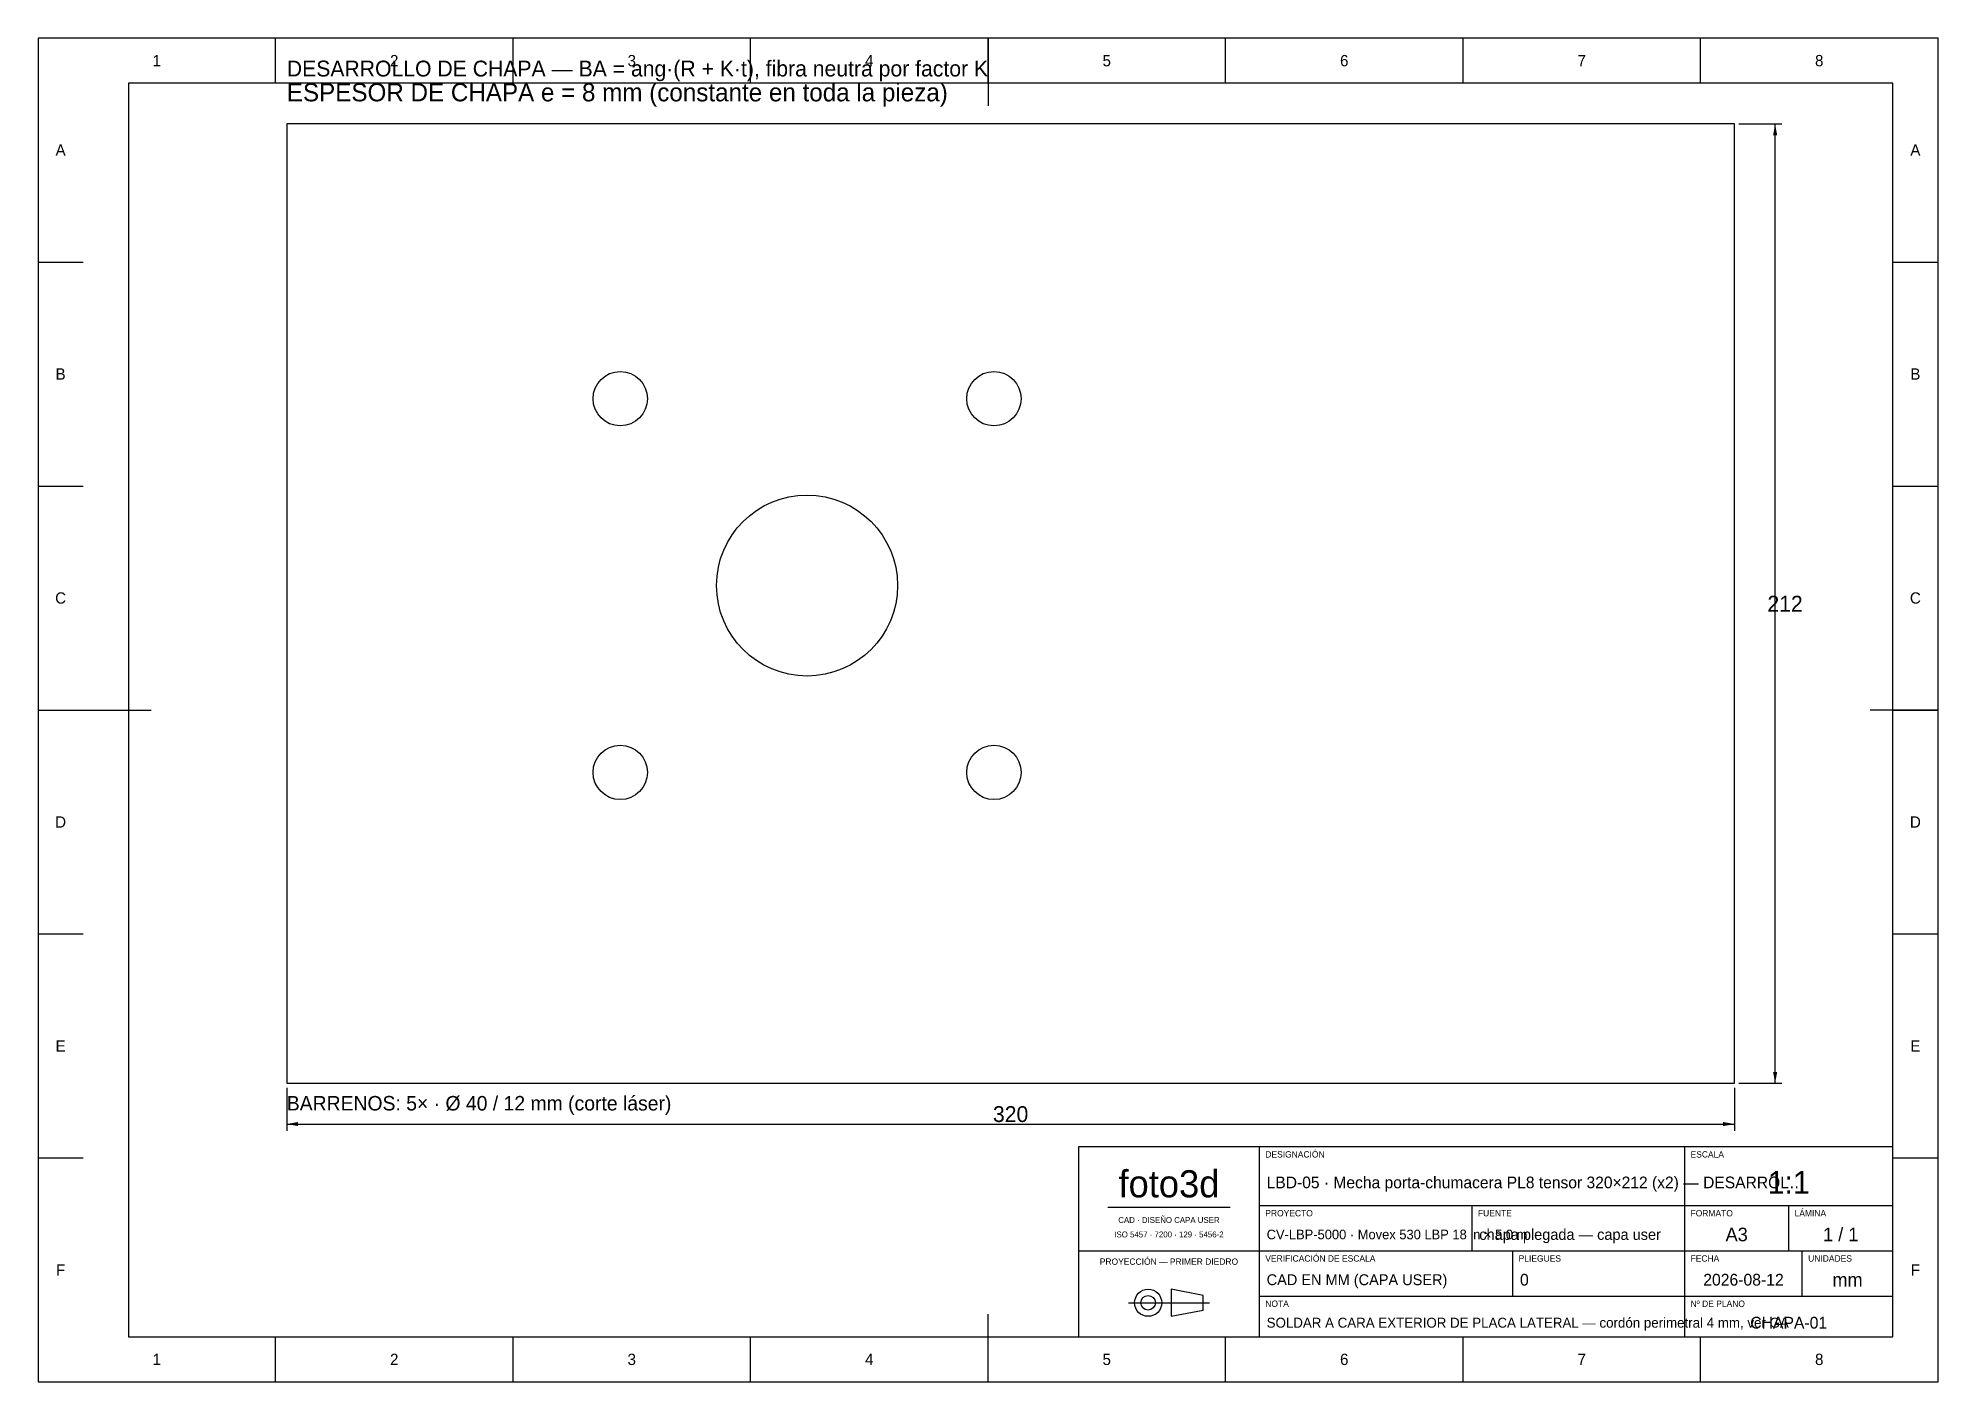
# Model space of a CAD drawing. Extents: x 0 to 420, y 0 to 297.
import ezdxf
from ezdxf.enums import TextEntityAlignment as Align

# ---------------------------------------------------------------- set-up
doc = ezdxf.new("R2010")
doc.units = 0
for name, color, linetype in [('COTAS', 7, 'CONTINUOUS'), ('FINA', 7, 'CONTINUOUS'), ('NORMA', 7, 'CONTINUOUS'), ('TEXTO', 7, 'CONTINUOUS'), ('VISIBLE', 7, 'CONTINUOUS')]:
    doc.layers.add(name, color=color, linetype=linetype)

msp = doc.modelspace()

# ---------------------------------------------------------------- linework, layer by layer
at = {"layer": 'COTAS'}
for p, q in [((376, 278), (385.5, 278)), ((384, 66), (384, 278)), ((55, 65), (55, 55.5)), ((375, 65), (375, 55.5)), ((376, 66), (385.5, 66)), ((55, 57), (375, 57))]:
    msp.add_line(p, q, dxfattribs=at)
for points in [[(384, 278), (384.45, 275.5), (383.55, 275.5)], [(384, 66), (384.45, 68.5), (383.55, 68.5)], [(55, 57), (57.5, 57.45), (57.5, 56.55)], [(375, 57), (372.5, 57.45), (372.5, 56.55)]]:
    msp.add_solid(points, dxfattribs=at)
at = {"layer": 'FINA'}
for p, q in [((420, 297), (0, 297)), ((0, 297), (0, 0)), ((52.5, 287), (52.5, 297)), ((105, 287), (105, 297)), ((157.5, 287), (157.5, 297)), ((210, 287), (210, 297)), ((262.5, 287), (262.5, 297)), ((315, 287), (315, 297)), ((367.5, 287), (367.5, 297)), ((420, 0), (420, 297)), ((0, 247.5), (10, 247.5)), ((410, 247.5), (420, 247.5)), ((0, 198), (10, 198)), ((410, 198), (420, 198)), ((0, 148.5), (10, 148.5)), ((410, 148.5), (420, 148.5)), ((0, 99), (10, 99)), ((410, 99), (420, 99)), ((0, 49.5), (10, 49.5)), ((410, 49.5), (420, 49.5)), ((236.5, 38.6), (263.5, 38.6)), ((270, 39), (364, 39)), ((317, 29), (317, 39)), ((364, 39), (410, 39)), ((387, 29), (387, 39)), ((230, 29), (270, 29)), ((270, 29), (364, 29)), ((326, 19), (326, 29)), ((364, 29), (410, 29)), ((390, 19), (390, 29)), ((241.03, 17.5), (258.97, 17.5)), ((270, 19), (364, 19)), ((364, 19), (410, 19)), ((52.5, 0), (52.5, 10)), ((105, 0), (105, 10)), ((157.5, 0), (157.5, 10)), ((210, 0), (210, 10)), ((262.5, 0), (262.5, 10)), ((315, 0), (315, 10)), ((367.5, 0), (367.5, 10)), ((0, 0), (420, 0))]:
    msp.add_line(p, q, dxfattribs=at)
at = {"layer": 'NORMA'}
for p, q in [((210, 297), (210, 282)), ((410, 287), (20, 287)), ((20, 287), (20, 10)), ((410, 10), (410, 287)), ((0, 148.5), (25, 148.5)), ((420, 148.5), (405, 148.5)), ((410, 52), (230, 52)), ((230, 52), (230, 10)), ((270, 10), (270, 52)), ((364, 10), (364, 52)), ((410, 10), (410, 52)), ((210, 0), (210, 15)), ((20, 10), (410, 10)), ((230, 10), (410, 10))]:
    msp.add_line(p, q, dxfattribs=at)
at = {"layer": 'TEXTO'}
for p, q in [((257.59, 19.11), (250.46, 20.49)), ((250.46, 20.49), (250.46, 14.51)), ((257.59, 15.89), (257.59, 19.11)), ((250.46, 14.51), (257.59, 15.89))]:
    msp.add_line(p, q, dxfattribs=at)
for radius in [2.99, 1.61]:
    msp.add_circle((245.4, 17.5), radius, dxfattribs=at)
at = {"layer": 'VISIBLE'}
for p, q in [((375, 278), (55, 278)), ((55, 278), (55, 66)), ((375, 66), (375, 278)), ((55, 66), (375, 66)), ((55, 66), (55, 66))]:
    msp.add_line(p, q, dxfattribs=at)
for centre, radius in [((128.7, 217.3), 6), ((211.3, 217.3), 6), ((170, 176), 20), ((128.7, 134.7), 6), ((211.3, 134.7), 6)]:
    msp.add_circle(centre, radius, dxfattribs=at)

# ---------------------------------------------------------------- texts
at = {"layer": 'COTAS'}
for s, p in [('212', (386.2, 172)), ('320', (215, 59.2))]:
    msp.add_text(s, height=3.5, dxfattribs=at).set_placement(p, align=Align.MIDDLE_CENTER)
at = {"layer": 'TEXTO'}
for s, height, p in [('1', 2.5, (26.25, 292)), ('2', 2.5, (78.75, 292)), ('3', 2.5, (131.25, 292)), ('4', 2.5, (183.75, 292)), ('5', 2.5, (236.25, 292)), ('6', 2.5, (288.75, 292)), ('7', 2.5, (341.25, 292)), ('8', 2.5, (393.75, 292)), ('A', 2.5, (5, 272.25)), ('A', 2.5, (415, 272.25)), ('B', 2.5, (5, 222.75)), ('B', 2.5, (415, 222.75)), ('C', 2.5, (5, 173.25)), ('C', 2.5, (415, 173.25)), ('D', 2.5, (5, 123.75)), ('D', 2.5, (415, 123.75)), ('E', 2.5, (5, 74.25)), ('E', 2.5, (415, 74.25)), ('foto3d', 6, (250, 43.8)), ('1:1', 5, (387, 44.1)), ('CAD · DISEÑO CAPA USER', 1.3, (250, 35.8)), ('A3', 3, (375.5, 32.6)), ('1 / 1', 3, (398.5, 32.6)), ('ISO 5457 · 7200 · 129 · 5456-2', 1.3, (250, 32.6)), ('F', 2.5, (5, 24.75)), ('PROYECCIÓN — PRIMER DIEDRO', 1.4, (250, 26.6)), ('F', 2.5, (415, 24.75)), ('2026-08-12', 2.6, (377, 22.6)), ('mm', 3, (400, 22.6)), ('CHAPA-01', 2.6, (387, 13.1)), ('1', 2.5, (26.25, 5)), ('2', 2.5, (78.75, 5)), ('3', 2.5, (131.25, 5)), ('4', 2.5, (183.75, 5)), ('5', 2.5, (236.25, 5)), ('6', 2.5, (288.75, 5)), ('7', 2.5, (341.25, 5)), ('8', 2.5, (393.75, 5))]:
    msp.add_text(s, height=height, dxfattribs=at).set_placement(p, align=Align.MIDDLE_CENTER)
for s, height, p in [('DESARROLLO DE CHAPA — BA = ang·(R + K·t), fibra neutra por factor K', 3.5, (55, 288.5)), ('ESPESOR DE CHAPA e = 8 mm (constante en toda la pieza)', 4, (55, 283)), ('BARRENOS: 5× · Ø 40 / 12 mm (corte láser)', 3.2, (55, 60)), ('DESIGNACIÓN', 1.4, (271.3, 49.6)), ('ESCALA', 1.4, (365.3, 49.6)), ('PROYECTO', 1.4, (271.3, 36.6)), ('FUENTE', 1.4, (318.3, 36.6)), ('FORMATO', 1.4, (365.3, 36.6)), ('LÁMINA', 1.4, (388.3, 36.6)), ('VERIFICACIÓN DE ESCALA', 1.4, (271.3, 26.6)), ('PLIEGUES', 1.4, (327.3, 26.6)), ('FECHA', 1.4, (365.3, 26.6)), ('UNIDADES', 1.4, (391.3, 26.6)), ('NOTA', 1.4, (271.3, 16.6)), ('Nº DE PLANO', 1.4, (365.3, 16.6))]:
    msp.add_text(s, height=height, dxfattribs=at).set_placement(p)
for s, height, p in [('LBD-05 · Mecha porta-chumacera PL8 tensor 320×212 (x2) — DESARROL…', 2.5779, (271.6, 44.1)), ('CV-LBP-5000 · Movex 530 LBP 18 in × 5.0 m', 2.1329, (271.6, 32.6)), ('chapa plegada — capa user', 2.4, (318.6, 32.6)), ('CAD EN MM (CAPA USER)', 2.4, (271.6, 22.6)), ('0', 2.6, (327.6, 22.6)), ('SOLDAR A CARA EXTERIOR DE PLACA LATERAL — cordón perimetral 4 mm, ver GA', 2.2, (271.6, 13.1))]:
    msp.add_text(s, height=height, dxfattribs=at).set_placement(p, align=Align.MIDDLE_LEFT)

doc.saveas('drawing.dxf')
